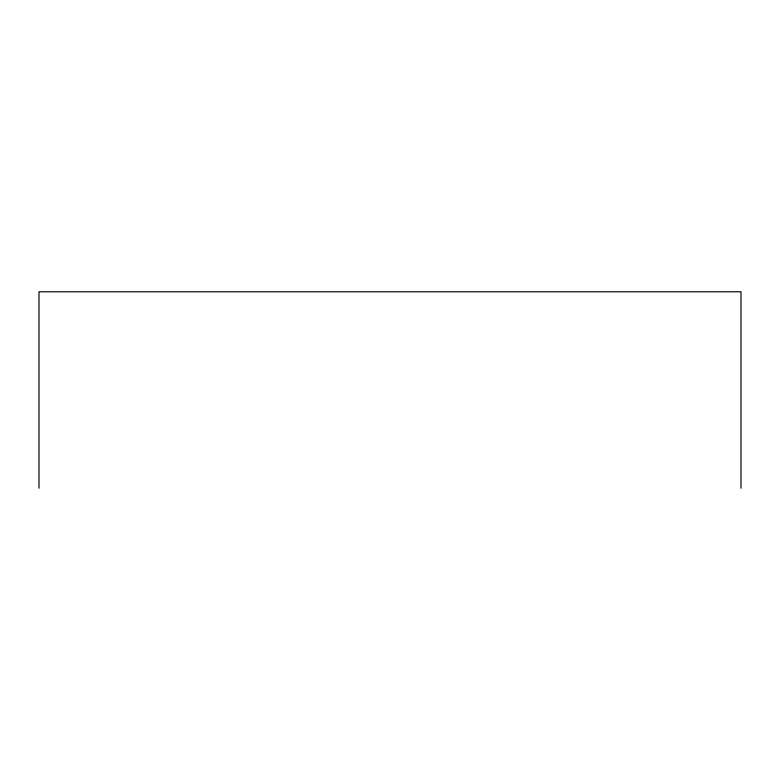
<?xml version="1.0" encoding="UTF-8"?>
<svg xmlns="http://www.w3.org/2000/svg" width="780" height="780" viewBox="0 0 780 780"><rect width="100%" height="100%" fill="white"/><g stroke="black" fill="none" stroke-linecap="round" stroke-linejoin="round"><path stroke-width="1.17" d="M741 488.212L741 291.788L39 291.788L39 488.212"/></g></svg>
